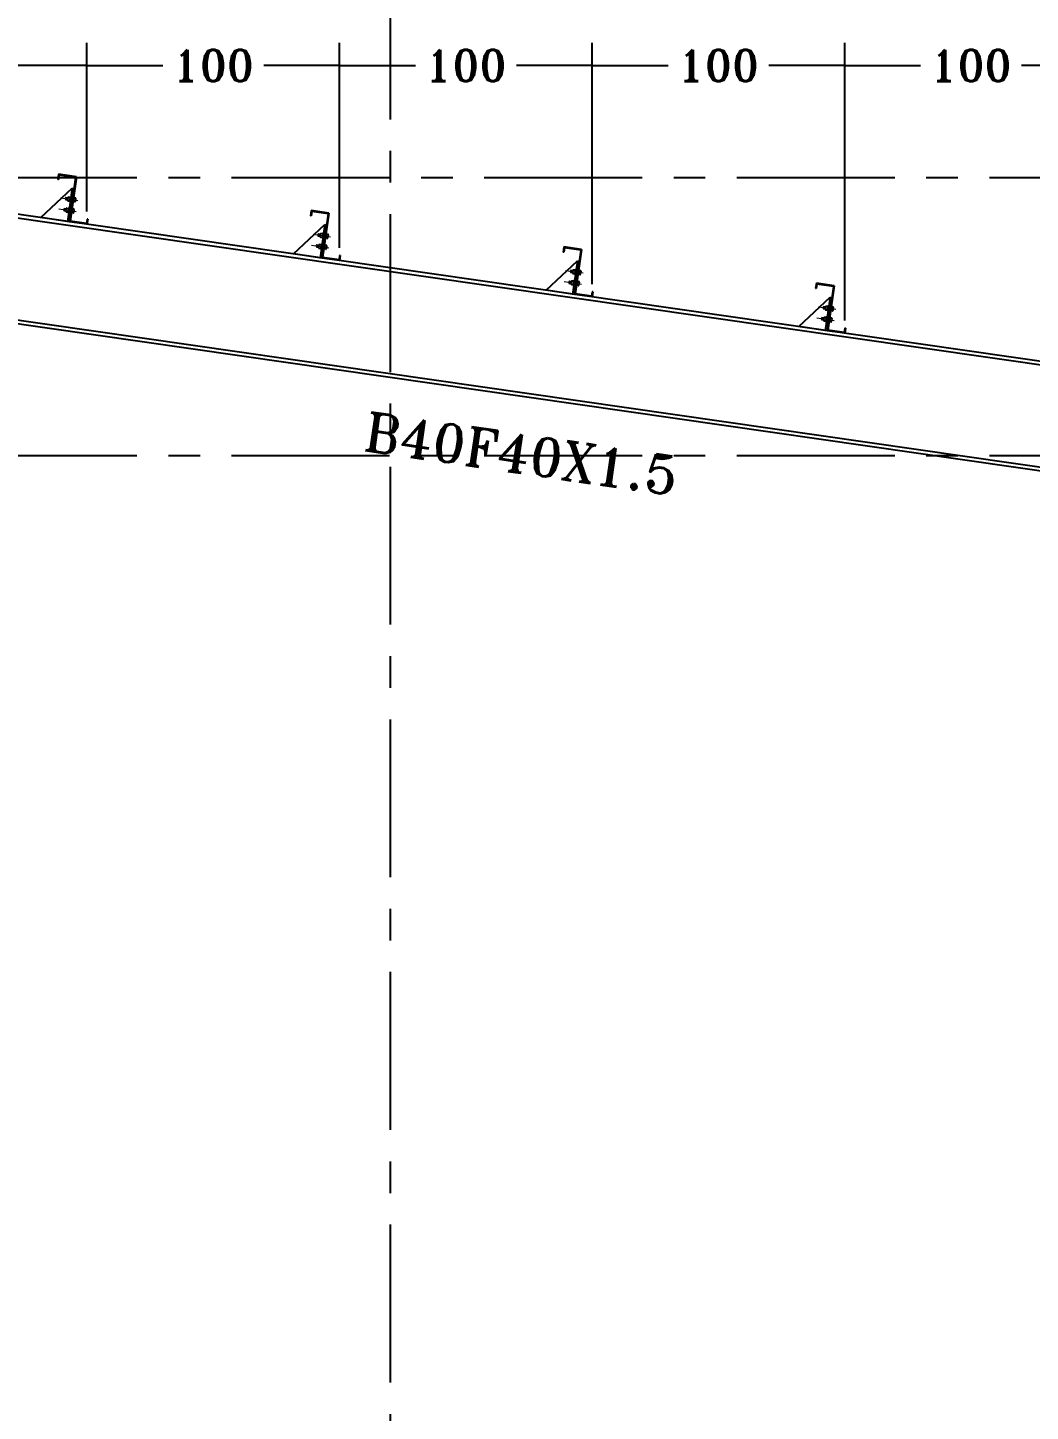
# Model space of a CAD drawing. Header units: inches. Extents: x 460503 to 460688, y 47570 to 48852.
# Drawn here: x 460542.37 to 460550.3, y 47899.21 to 47910.17 of the extents above; entities that cross this region are included whole.
import ezdxf

# ---------------------------------------------------------------- set-up
doc = ezdxf.new("R2010")
doc.units = ezdxf.units.IN
doc.header["$MEASUREMENT"] = 0
doc.linetypes.add('CENTER', pattern=[2, 1.25, -0.25, 0.25, -0.25])
doc.layers.add('2', color=2, linetype='Continuous', lineweight=9)
doc.layers.add('TEXT', color=250, linetype='Continuous', lineweight=30)
for name, color, linetype in [('3G', 3, 'Continuous'), ('AXE', 1, 'CENTER'), ('TIE', 2, 'Continuous')]:
    doc.layers.add(name, color=color, linetype=linetype)
doc.styles.add('ROMANT', font='romant')
doc.dimstyles.new('1-50', dxfattribs={"dimscale": 0, "dimtxt": 0.25, "dimasz": 0.18, "dimexe": 0.18, "dimexo": 0.0625, "dimgap": 0.09, "dimtad": 0, "dimdec": 0, "dimlfac": 50, "dimzin": 0, "dimdsep": 46, "dimtxsty": 'ROMANT', "dimblk": 'OBLIQUE', "dimcen": 0.09, "dimclrd": 1, "dimclre": 1, "dimclrt": 2, "dimadec": 0, "dimazin": 0, "dimtfac": 1, "dimtdec": 0, "dimtofl": 0, "dimtmove": 2, "dimatfit": 3, "dimldrblk": 'OBLIQUE', "dimfxl": 0.18, "dimtolj": 1, "dimtzin": 0, "dimarcsym": 0})

# ---------------------------------------------------------------- blocks, each defined once
blk = doc.blocks.new('TIE')
at = {"layer": 'TIE'}
for p, q in [((-3.48, 20), (4.44, 21.17)), ((-3.48, 20), (-0.54, 0.21)), ((-3.13, 19.74), (4.19, 20.83)), ((-3.13, 19.74), (-0.2, -0.04)), ((4.19, 20.83), (4.48, 18.85)), ((4.44, 21.17), (4.78, 18.9)), ((4.48, 18.85), (4.78, 18.9)), ((-1.61, 14.91), (-2.4, 14.8)), ((-1.61, 14.91), (-2.4, 14.8)), ((12.45, 1.85), (-1.61, 14.91)), ((-1.61, 14.91), (0.59, 0.09)), ((-8.45, 1.06), (-8.15, 1.1)), ((-8.45, 1.06), (-8.11, -1.22)), ((-8.15, 1.1), (-7.86, -0.87)), ((-7.86, -0.87), (-0.54, 0.21)), ((-0.2, -0.04), (12.45, 1.85)), ((-8.11, -1.22), (-0.2, -0.04))]:
    blk.add_line(p, q, dxfattribs=at)
blk = doc.blocks.new('*D579')
at = {"color": 1, "lineweight": -2, "transparency": 16777216}
for p, q in [((460540.835, 47908.998), (460540.835, 47910.048)), ((460542.835, 47908.711), (460542.835, 47910.048)), ((460540.835, 47909.868), (460541.436, 47909.868)), ((460542.835, 47909.868), (460542.235, 47909.868))]:
    blk.add_line(p, q, dxfattribs=at)
at = {"layer": 'Defpoints', "color": 0, "transparency": 16777216}
for p in [(460542.835, 47909.868), (460540.835, 47908.936), (460542.835, 47908.649)]:
    blk.add_point(p, dxfattribs=at)
at = {"color": 2, "transparency": 16777216, "insert": (460541.835, 47909.868), "char_height": 0.25, "attachment_point": 5, "rotation": 0, "style": 'ROMANT'}
blk.add_mtext('\\A1;100', dxfattribs=at)
blk = doc.blocks.new('_OBLIQUE')
blk = doc.blocks.new('*D580')
at = {"color": 1, "lineweight": -2, "transparency": 16777216}
for p, q in [((460542.835, 47908.711), (460542.835, 47910.048)), ((460544.835, 47908.424), (460544.835, 47910.048)), ((460542.835, 47909.868), (460543.436, 47909.868)), ((460544.835, 47909.868), (460544.235, 47909.868))]:
    blk.add_line(p, q, dxfattribs=at)
at = {"layer": 'Defpoints', "color": 0, "transparency": 16777216}
for p in [(460544.835, 47909.868), (460542.835, 47908.649), (460544.835, 47908.362)]:
    blk.add_point(p, dxfattribs=at)
at = {"color": 2, "transparency": 16777216, "insert": (460543.835, 47909.868), "char_height": 0.25, "attachment_point": 5, "rotation": 0, "style": 'ROMANT'}
blk.add_mtext('\\A1;100', dxfattribs=at)
blk = doc.blocks.new('*D581')
at = {"color": 1, "lineweight": -2, "transparency": 16777216}
for p, q in [((460544.835, 47908.424), (460544.835, 47910.048)), ((460546.835, 47908.137), (460546.835, 47910.048)), ((460544.835, 47909.868), (460545.436, 47909.868)), ((460546.835, 47909.868), (460546.235, 47909.868))]:
    blk.add_line(p, q, dxfattribs=at)
at = {"layer": 'Defpoints', "color": 0, "transparency": 16777216}
for p in [(460546.835, 47909.868), (460544.835, 47908.362), (460546.835, 47908.075)]:
    blk.add_point(p, dxfattribs=at)
at = {"color": 2, "transparency": 16777216, "insert": (460545.835, 47909.868), "char_height": 0.25, "attachment_point": 5, "rotation": 0, "style": 'ROMANT'}
blk.add_mtext('\\A1;100', dxfattribs=at)
blk = doc.blocks.new('*D582')
at = {"color": 1, "lineweight": -2, "transparency": 16777216}
for p, q in [((460546.835, 47908.137), (460546.835, 47910.048)), ((460548.835, 47907.85), (460548.835, 47910.048)), ((460546.835, 47909.868), (460547.436, 47909.868)), ((460548.835, 47909.868), (460548.235, 47909.868))]:
    blk.add_line(p, q, dxfattribs=at)
at = {"layer": 'Defpoints', "color": 0, "transparency": 16777216}
for p in [(460548.835, 47909.868), (460546.835, 47908.075), (460548.835, 47907.788)]:
    blk.add_point(p, dxfattribs=at)
at = {"color": 2, "transparency": 16777216, "insert": (460547.835, 47909.868), "char_height": 0.25, "attachment_point": 5, "rotation": 0, "style": 'ROMANT'}
blk.add_mtext('\\A1;100', dxfattribs=at)
blk = doc.blocks.new('*D583')
at = {"color": 1, "lineweight": -2, "transparency": 16777216}
for p, q in [((460548.835, 47907.85), (460548.835, 47910.048)), ((460550.835, 47907.563), (460550.835, 47910.048)), ((460548.835, 47909.868), (460549.436, 47909.868)), ((460550.835, 47909.868), (460550.235, 47909.868))]:
    blk.add_line(p, q, dxfattribs=at)
at = {"layer": 'Defpoints', "color": 0, "transparency": 16777216}
for p in [(460550.835, 47909.868), (460548.835, 47907.788), (460550.835, 47907.501)]:
    blk.add_point(p, dxfattribs=at)
at = {"color": 2, "transparency": 16777216, "insert": (460549.835, 47909.868), "char_height": 0.25, "attachment_point": 5, "rotation": 0, "style": 'ROMANT'}
blk.add_mtext('\\A1;100', dxfattribs=at)

msp = doc.modelspace()

# ---------------------------------------------------------------- linework, layer by layer
at = {"layer": '2'}
for p, q in [((460542.61318141, 47908.73322855), (460542.75119086, 47908.71321459)), ((460542.62557539, 47908.82054387), (460542.76358484, 47908.80052991)), ((460542.65476835, 47908.73794819), (460542.65171369, 47908.71688425)), ((460542.65228289, 47908.72080927), (460542.66365587, 47908.73665934)), ((460542.65366508, 47908.7303404), (460542.65871344, 47908.73737608)), ((460542.65462077, 47908.71646267), (460542.66859831, 47908.73594259)), ((460542.65476835, 47908.73794819), (460542.67126835, 47908.73555538)), ((460542.66742519, 47908.82522539), (460542.66437052, 47908.80416145)), ((460542.66437052, 47908.80416145), (460542.68087052, 47908.80176864)), ((460542.66493972, 47908.80808647), (460542.67631271, 47908.82393654)), ((460542.66632192, 47908.8176176), (460542.67137027, 47908.82465328)), ((460542.66727761, 47908.80373987), (460542.68125515, 47908.82321979)), ((460542.66742519, 47908.82522539), (460542.68392519, 47908.82283258)), ((460542.67166896, 47908.73831784), (460542.66781307, 47908.71172898)), ((460542.67195201, 47908.73417859), (460542.67103247, 47908.73362917)), ((460542.67224944, 47908.73622957), (460542.67152385, 47908.73701757)), ((460542.67577078, 47908.74188928), (460542.67166896, 47908.73831784)), ((460542.67222005, 47908.80302312), (460542.68328969, 47908.81845043)), ((460542.67498785, 47908.73478539), (460542.68790848, 47908.73291166)), ((460542.67577078, 47908.74188928), (460542.68893359, 47908.73998043)), ((460542.67716249, 47908.80230638), (460542.6819075, 47908.80891931)), ((460542.68432579, 47908.82559504), (460542.68046991, 47908.79900618)), ((460542.68046991, 47908.79900618), (460542.68338825, 47908.79441669)), ((460542.68161048, 47908.80129083), (460542.68077203, 47908.80078987)), ((460542.682053, 47908.80332077), (460542.68126341, 47908.80417826)), ((460542.68338825, 47908.79441669), (460542.69655105, 47908.79250783)), ((460542.68460885, 47908.82145579), (460542.6836893, 47908.82090637)), ((460542.68895904, 47908.74015593), (460542.68386876, 47908.70505513)), ((460542.68893359, 47908.73998043), (460542.68389421, 47908.70523063)), ((460542.68490628, 47908.82350677), (460542.68418068, 47908.82429477)), ((460542.68842762, 47908.82916648), (460542.68432579, 47908.82559504)), ((460542.6847914, 47908.80187659), (460542.69763949, 47908.80001338)), ((460542.68764468, 47908.82206259), (460542.70056532, 47908.82018886)), ((460542.68842762, 47908.82916648), (460542.70159042, 47908.82725763)), ((460542.6959792, 47908.73913788), (460542.69088892, 47908.70403707)), ((460542.69096859, 47908.74165646), (460542.69447867, 47908.74114743)), ((460542.70161587, 47908.82743313), (460542.6965256, 47908.79233233)), ((460542.70159042, 47908.82725763), (460542.69655105, 47908.79250783)), ((460542.69802612, 47908.79032277), (460542.7015362, 47908.78981375)), ((460542.70863604, 47908.82641508), (460542.70354576, 47908.79131427)), ((460542.70362543, 47908.82893366), (460542.70713551, 47908.82842463)), ((460542.70456356, 47908.79833271), (460542.72387066, 47908.79554435)), ((460542.70761823, 47908.81939665), (460542.72692533, 47908.8166083)), ((460542.7152863, 47908.73634953), (460542.71019602, 47908.70124872)), ((460542.72228101, 47908.73515597), (460542.71724164, 47908.70040617)), ((460542.71729586, 47908.73785006), (460542.72080594, 47908.73734103)), ((460542.73086267, 47908.73391147), (460542.72228101, 47908.73515597)), ((460542.72794314, 47908.82362673), (460542.72285286, 47908.78852592)), ((460542.72435339, 47908.78651637), (460542.72786347, 47908.78600734)), ((460542.73493785, 47908.82243317), (460542.72989847, 47908.78768337)), ((460542.73848013, 47908.78643887), (460542.72989847, 47908.78768337)), ((460542.72995269, 47908.82512726), (460542.73346277, 47908.82461823)), ((460542.74053164, 47908.79529012), (460542.73119789, 47908.79664369)), ((460542.74304473, 47908.81210876), (460542.73363843, 47908.81347285)), ((460542.74351951, 47908.82118867), (460542.73493785, 47908.82243317)), ((460542.74341513, 47908.79382491), (460542.74407674, 47908.7931064)), ((460542.74356747, 47908.79589692), (460542.74456812, 47908.7964948)), ((460542.74743266, 47908.81594805), (460542.74372075, 47908.79035202)), ((460542.74578313, 47908.81066459), (460542.74650873, 47908.80987659)), ((460542.74608056, 47908.81271556), (460542.74700011, 47908.81326498)), ((460542.65171369, 47908.71688425), (460542.66821368, 47908.71449144)), ((460542.65956321, 47908.71574592), (460542.67063285, 47908.73117323)), ((460542.66450565, 47908.71502918), (460542.66925066, 47908.72164211)), ((460542.66781307, 47908.71172898), (460542.67073141, 47908.70713949)), ((460542.66895364, 47908.71401363), (460542.66811519, 47908.71351267)), ((460542.66939616, 47908.71604357), (460542.66860658, 47908.71690106)), ((460542.67073141, 47908.70713949), (460542.68389421, 47908.70523063)), ((460542.67213457, 47908.71459939), (460542.68498266, 47908.71273618)), ((460542.68536929, 47908.70304557), (460542.68887937, 47908.70253655)), ((460542.69190673, 47908.71105551), (460542.71121383, 47908.70826715)), ((460542.69496139, 47908.73211945), (460542.7142685, 47908.7293311)), ((460542.71169655, 47908.69923917), (460542.71520663, 47908.69873014)), ((460542.7258233, 47908.69916167), (460542.71724164, 47908.70040617)), ((460542.72787481, 47908.70801292), (460542.71854105, 47908.70936649)), ((460542.7303879, 47908.72483156), (460542.7209816, 47908.72619565)), ((460542.7307583, 47908.70654771), (460542.7314199, 47908.7058292)), ((460542.73091064, 47908.70861972), (460542.73191128, 47908.7092176)), ((460542.73477582, 47908.72867085), (460542.73106392, 47908.70307482)), ((460542.7331263, 47908.72338739), (460542.73385189, 47908.72259939)), ((460542.73342373, 47908.72543836), (460542.73434327, 47908.72598778)), ((460544.62549611, 47908.53297357), (460544.76350555, 47908.51295961)), ((460544.66734591, 47908.53765509), (460544.66429124, 47908.51659115)), ((460544.66429124, 47908.51659115), (460544.68079123, 47908.51419834)), ((460544.66486044, 47908.52051617), (460544.67623343, 47908.53636624)), ((460544.66624263, 47908.5300473), (460544.67129099, 47908.53708298)), ((460544.66719833, 47908.51616957), (460544.68117586, 47908.53564949)), ((460544.66734591, 47908.53765509), (460544.6838459, 47908.53526228)), ((460544.67214076, 47908.51545282), (460544.68321041, 47908.53088013)), ((460544.6770832, 47908.51473608), (460544.68182821, 47908.52134901)), ((460544.68424651, 47908.53802474), (460544.68039063, 47908.51143588)), ((460544.68197372, 47908.51575047), (460544.68118413, 47908.51660796)), ((460544.68452957, 47908.53388549), (460544.68361002, 47908.53333607)), ((460544.684827, 47908.53593647), (460544.6841014, 47908.53672447)), ((460544.68834834, 47908.54159619), (460544.68424651, 47908.53802474)), ((460544.68471212, 47908.51430629), (460544.69756021, 47908.51244308)), ((460544.6875654, 47908.5344923), (460544.70048603, 47908.53261856)), ((460544.68834834, 47908.54159619), (460544.70151114, 47908.53968733)), ((460544.70153659, 47908.53986284), (460544.69644631, 47908.50476203)), ((460544.70151114, 47908.53968733), (460544.69647176, 47908.50493753)), ((460544.70855675, 47908.53884478), (460544.70346647, 47908.50374397)), ((460544.70354614, 47908.54136336), (460544.70705623, 47908.54085433)), ((460544.70753895, 47908.53182635), (460544.72684605, 47908.529038)), ((460544.72786385, 47908.53605643), (460544.72277358, 47908.50095562)), ((460544.73485856, 47908.53486287), (460544.72981919, 47908.50011307)), ((460544.72987341, 47908.53755696), (460544.73338349, 47908.53704793)), ((460544.74296545, 47908.52453846), (460544.73355915, 47908.52590255)), ((460544.74344022, 47908.53361837), (460544.73485856, 47908.53486287)), ((460544.74735338, 47908.52837775), (460544.74364147, 47908.50278172)), ((460544.74570385, 47908.52309429), (460544.74642945, 47908.52230629)), ((460544.74600128, 47908.52514526), (460544.74692083, 47908.52569468)), ((460544.61310213, 47908.44565825), (460544.75111157, 47908.42564429)), ((460544.65468907, 47908.45037789), (460544.6516344, 47908.42931395)), ((460544.6516344, 47908.42931395), (460544.6681344, 47908.42692114)), ((460544.6522036, 47908.43323897), (460544.66357659, 47908.44908904)), ((460544.6535858, 47908.4427701), (460544.65863415, 47908.44980578)), ((460544.65454149, 47908.42889237), (460544.66851903, 47908.44837229)), ((460544.65468907, 47908.45037789), (460544.67118907, 47908.44798508)), ((460544.65948393, 47908.42817562), (460544.67055357, 47908.44360293)), ((460544.66442637, 47908.42745888), (460544.66917138, 47908.43407181)), ((460544.67158967, 47908.45074754), (460544.66773379, 47908.42415868)), ((460544.66773379, 47908.42415868), (460544.67065213, 47908.41956919)), ((460544.66887436, 47908.42644334), (460544.66803591, 47908.42594237)), ((460544.66931688, 47908.42847327), (460544.66852729, 47908.42933076)), ((460544.67065213, 47908.41956919), (460544.68381493, 47908.41766033)), ((460544.67187273, 47908.4466083), (460544.67095318, 47908.44605887)), ((460544.67217016, 47908.44865927), (460544.67144456, 47908.44944727)), ((460544.6756915, 47908.45431899), (460544.67158967, 47908.45074754)), ((460544.67205528, 47908.42702909), (460544.68490337, 47908.42516588)), ((460544.67490856, 47908.4472151), (460544.6878292, 47908.44534136)), ((460544.6756915, 47908.45431899), (460544.6888543, 47908.45241013)), ((460544.68039063, 47908.51143588), (460544.68330896, 47908.50684639)), ((460544.6815312, 47908.51372053), (460544.68069275, 47908.51321957)), ((460544.68330896, 47908.50684639), (460544.69647176, 47908.50493753)), ((460544.68887975, 47908.45258564), (460544.68378948, 47908.41748483)), ((460544.6888543, 47908.45241013), (460544.68381493, 47908.41766033)), ((460544.68529, 47908.41547527), (460544.68880008, 47908.41496625)), ((460544.69589992, 47908.45156758), (460544.69080964, 47908.41646677)), ((460544.69088931, 47908.45408616), (460544.69439939, 47908.45357713)), ((460544.69182744, 47908.42348521), (460544.71113454, 47908.42069686)), ((460544.69488211, 47908.44454915), (460544.71418921, 47908.4417608)), ((460544.69794684, 47908.50275247), (460544.70145692, 47908.50224345)), ((460544.70448428, 47908.51076241), (460544.72379138, 47908.50797406)), ((460544.71520702, 47908.44877923), (460544.71011674, 47908.41367842)), ((460544.71161727, 47908.41166887), (460544.71512735, 47908.41115984)), ((460544.72220173, 47908.44758567), (460544.71716235, 47908.41283587)), ((460544.72574401, 47908.41159137), (460544.71716235, 47908.41283587)), ((460544.71721657, 47908.45027976), (460544.72072665, 47908.44977073)), ((460544.72779552, 47908.42044262), (460544.71846177, 47908.42179619)), ((460544.73030861, 47908.43726126), (460544.72090231, 47908.43862535)), ((460544.73078339, 47908.44634117), (460544.72220173, 47908.44758567)), ((460544.7242741, 47908.49894607), (460544.72778418, 47908.49843704)), ((460544.73840085, 47908.49886857), (460544.72981919, 47908.50011307)), ((460544.73067901, 47908.41897741), (460544.73134062, 47908.4182589)), ((460544.73083135, 47908.42104942), (460544.731832, 47908.4216473)), ((460544.73469654, 47908.44110055), (460544.73098463, 47908.41550452)), ((460544.74045236, 47908.50771982), (460544.7311186, 47908.50907339)), ((460544.73304701, 47908.43581709), (460544.73377261, 47908.43502909)), ((460544.73334444, 47908.43786806), (460544.73426399, 47908.43841748)), ((460544.74333585, 47908.50625461), (460544.74399745, 47908.5055361)), ((460544.74348819, 47908.50832662), (460544.74448883, 47908.5089245)), ((460546.62541681, 47908.24540328), (460546.76342626, 47908.22538931)), ((460546.66726661, 47908.2500848), (460546.66421194, 47908.22902086)), ((460546.66421194, 47908.22902086), (460546.68071194, 47908.22662805)), ((460546.66478114, 47908.23294588), (460546.67615413, 47908.24879594)), ((460546.66616333, 47908.242477), (460546.67121169, 47908.24951269)), ((460546.66711903, 47908.22859927), (460546.68109657, 47908.24807919)), ((460546.66726661, 47908.2500848), (460546.6837666, 47908.24769199)), ((460546.67206147, 47908.22788253), (460546.68313111, 47908.24330983)), ((460546.6770039, 47908.22716578), (460546.68174892, 47908.23377871)), ((460546.68416721, 47908.25045445), (460546.68031133, 47908.22386559)), ((460546.68031133, 47908.22386559), (460546.68322966, 47908.21927609)), ((460546.6814519, 47908.22615024), (460546.68061345, 47908.22564927)), ((460546.68189442, 47908.22818017), (460546.68110483, 47908.22903767)), ((460546.68322966, 47908.21927609), (460546.69639247, 47908.21736724)), ((460546.68445027, 47908.2463152), (460546.68353072, 47908.24576577)), ((460546.6847477, 47908.24836617), (460546.6840221, 47908.24915417)), ((460546.68826904, 47908.25402589), (460546.68416721, 47908.25045445)), ((460546.68463282, 47908.226736), (460546.69748091, 47908.22487278)), ((460546.6874861, 47908.246922), (460546.70040674, 47908.24504826)), ((460546.68826904, 47908.25402589), (460546.70143184, 47908.25211703)), ((460546.70145729, 47908.25229254), (460546.69636701, 47908.21719173)), ((460546.70143184, 47908.25211703), (460546.69639247, 47908.21736724)), ((460546.69786754, 47908.21518218), (460546.70137762, 47908.21467315)), ((460546.70847745, 47908.25127448), (460546.70338718, 47908.21617368)), ((460546.70346685, 47908.25379307), (460546.70697693, 47908.25328404)), ((460546.70440498, 47908.22319211), (460546.72371208, 47908.22040376)), ((460546.70745965, 47908.24425605), (460546.72676675, 47908.2414677)), ((460546.72778455, 47908.24848613), (460546.72269428, 47908.21338533)), ((460546.7241948, 47908.21137577), (460546.72770488, 47908.21086674)), ((460546.73477927, 47908.24729257), (460546.72973989, 47908.21254277)), ((460546.73832155, 47908.21129827), (460546.72973989, 47908.21254277)), ((460546.72979411, 47908.24998666), (460546.73330419, 47908.24947763)), ((460546.74037306, 47908.22014952), (460546.73103931, 47908.22150309)), ((460546.74288615, 47908.23696816), (460546.73347985, 47908.23833225)), ((460546.74336093, 47908.24604807), (460546.73477927, 47908.24729257)), ((460546.74325655, 47908.21868431), (460546.74391816, 47908.21796581)), ((460546.74340889, 47908.22075632), (460546.74440954, 47908.2213542)), ((460546.74727408, 47908.24080745), (460546.74356217, 47908.21521142)), ((460546.74562455, 47908.23552399), (460546.74635015, 47908.23473599)), ((460546.74592198, 47908.23757496), (460546.74684153, 47908.23812439)), ((460546.61302283, 47908.15808796), (460546.75103227, 47908.13807399)), ((460546.65460977, 47908.1628076), (460546.6515551, 47908.14174366)), ((460546.6515551, 47908.14174366), (460546.6680551, 47908.13935085)), ((460546.65212431, 47908.14566868), (460546.66349729, 47908.16151874)), ((460546.6535065, 47908.1551998), (460546.65855485, 47908.16223549)), ((460546.65446219, 47908.14132207), (460546.66843973, 47908.16080199)), ((460546.65460977, 47908.1628076), (460546.67110977, 47908.16041479)), ((460546.65940463, 47908.14060533), (460546.67047427, 47908.15603263)), ((460546.66434707, 47908.13988858), (460546.66909208, 47908.14650151)), ((460546.67151038, 47908.16317725), (460546.66765449, 47908.13658839)), ((460546.66765449, 47908.13658839), (460546.67057283, 47908.13199889)), ((460546.66879506, 47908.13887304), (460546.66795661, 47908.13837207)), ((460546.66923758, 47908.14090297), (460546.66844799, 47908.14176047)), ((460546.67057283, 47908.13199889), (460546.68373563, 47908.13009004)), ((460546.67179343, 47908.159038), (460546.67087388, 47908.15848858)), ((460546.67209086, 47908.16108897), (460546.67136527, 47908.16187697)), ((460546.6756122, 47908.16674869), (460546.67151038, 47908.16317725)), ((460546.67197598, 47908.1394588), (460546.68482408, 47908.13759558)), ((460546.67482926, 47908.1596448), (460546.6877499, 47908.15777106)), ((460546.6756122, 47908.16674869), (460546.688775, 47908.16483983)), ((460546.68880046, 47908.16501534), (460546.68371018, 47908.12991453)), ((460546.688775, 47908.16483983), (460546.68373563, 47908.13009004)), ((460546.68521071, 47908.12790498), (460546.68872079, 47908.12739595)), ((460546.69582062, 47908.16399728), (460546.69073034, 47908.12889648)), ((460546.69081001, 47908.16651587), (460546.69432009, 47908.16600684)), ((460546.69174814, 47908.13591491), (460546.71105525, 47908.13312656)), ((460546.69480281, 47908.15697885), (460546.71410991, 47908.1541905)), ((460546.71512772, 47908.16120893), (460546.71003744, 47908.12610813)), ((460546.71153797, 47908.12409857), (460546.71504805, 47908.12358954)), ((460546.72212243, 47908.16001537), (460546.71708305, 47908.12526557)), ((460546.72566472, 47908.12402107), (460546.71708305, 47908.12526557)), ((460546.71713727, 47908.16270946), (460546.72064735, 47908.16220043)), ((460546.72771622, 47908.13287232), (460546.71838247, 47908.13422589)), ((460546.73022931, 47908.14969096), (460546.72082301, 47908.15105505)), ((460546.73070409, 47908.15877087), (460546.72212243, 47908.16001537)), ((460546.73059972, 47908.13140711), (460546.73126132, 47908.13068861)), ((460546.73075206, 47908.13347912), (460546.7317527, 47908.134077)), ((460546.73461724, 47908.15353025), (460546.73090534, 47908.12793422)), ((460546.73296772, 47908.14824679), (460546.73369331, 47908.14745879)), ((460546.73326515, 47908.15029776), (460546.73418469, 47908.15084719)), ((460548.68818977, 47907.96645559), (460548.68408794, 47907.96288415)), ((460548.68818977, 47907.96645559), (460548.70135257, 47907.96454673)), ((460548.70338758, 47907.96622276), (460548.70689766, 47907.96571374)), ((460548.61294356, 47907.87051766), (460548.750953, 47907.85050369)), ((460548.62533754, 47907.95783297), (460548.76334699, 47907.93781901)), ((460548.6545305, 47907.8752373), (460548.65147584, 47907.85417335)), ((460548.65204504, 47907.85809838), (460548.66341802, 47907.87394844)), ((460548.65342723, 47907.8676295), (460548.65847559, 47907.87466518)), ((460548.65438292, 47907.85375177), (460548.66836046, 47907.87323169)), ((460548.6545305, 47907.8752373), (460548.6710305, 47907.87284449)), ((460548.65932536, 47907.85303503), (460548.670395, 47907.86846233)), ((460548.66718734, 47907.9625145), (460548.66413267, 47907.94145055)), ((460548.66413267, 47907.94145055), (460548.68063267, 47907.93905775)), ((460548.6642678, 47907.85231828), (460548.66901281, 47907.85893121)), ((460548.66470187, 47907.94537558), (460548.67607486, 47907.96122564)), ((460548.66608407, 47907.9549067), (460548.67113242, 47907.96194238)), ((460548.66703976, 47907.94102897), (460548.6810173, 47907.96050889)), ((460548.66718734, 47907.9625145), (460548.68368733, 47907.96012169)), ((460548.67143111, 47907.87560695), (460548.66757522, 47907.84901808)), ((460548.67171416, 47907.8714677), (460548.67079461, 47907.87091827)), ((460548.67201159, 47907.87351867), (460548.671286, 47907.87430667)), ((460548.67553293, 47907.87917839), (460548.67143111, 47907.87560695)), ((460548.6719822, 47907.94031223), (460548.68305184, 47907.95573953)), ((460548.67474999, 47907.8720745), (460548.68767063, 47907.87020076)), ((460548.67553293, 47907.87917839), (460548.68869574, 47907.87726953)), ((460548.67692463, 47907.93959548), (460548.68166965, 47907.94620841)), ((460548.68408794, 47907.96288415), (460548.68023206, 47907.93629528)), ((460548.68023206, 47907.93629528), (460548.68315039, 47907.93170579)), ((460548.68137263, 47907.93857994), (460548.68053418, 47907.93807897)), ((460548.68181515, 47907.94060987), (460548.68102556, 47907.94146736)), ((460548.68315039, 47907.93170579), (460548.6963132, 47907.92979693)), ((460548.684371, 47907.9587449), (460548.68345145, 47907.95819547)), ((460548.68872119, 47907.87744504), (460548.68363091, 47907.84234423)), ((460548.68869574, 47907.87726953), (460548.68365636, 47907.84251973)), ((460548.68466843, 47907.96079587), (460548.68394283, 47907.96158387)), ((460548.68455355, 47907.9391657), (460548.69740164, 47907.93730248)), ((460548.68740683, 47907.9593517), (460548.70032747, 47907.95747796)), ((460548.69574135, 47907.87642698), (460548.69065107, 47907.84132617)), ((460548.69073074, 47907.87894556), (460548.69424082, 47907.87843654)), ((460548.69472354, 47907.86940855), (460548.71403064, 47907.8666202)), ((460548.70137802, 47907.96472224), (460548.69628775, 47907.92962143)), ((460548.70135257, 47907.96454673), (460548.6963132, 47907.92979693)), ((460548.69778827, 47907.92761188), (460548.70129835, 47907.92710285)), ((460548.70839818, 47907.96370418), (460548.70330791, 47907.92860337)), ((460548.70432571, 47907.93562181), (460548.72363281, 47907.93283346)), ((460548.70738038, 47907.95668575), (460548.72668748, 47907.9538974)), ((460548.71504845, 47907.87363863), (460548.70995817, 47907.83853782)), ((460548.72204316, 47907.87244507), (460548.71700379, 47907.83769527)), ((460548.717058, 47907.87513916), (460548.72056808, 47907.87463013)), ((460548.73015004, 47907.86212066), (460548.72074375, 47907.86348475)), ((460548.73062482, 47907.87120057), (460548.72204316, 47907.87244507)), ((460548.72770529, 47907.96091583), (460548.72261501, 47907.92581502)), ((460548.72411553, 47907.92380547), (460548.72762562, 47907.92329644)), ((460548.7347, 47907.95972227), (460548.72966062, 47907.92497247)), ((460548.73824228, 47907.92372797), (460548.72966062, 47907.92497247)), ((460548.72971484, 47907.96241636), (460548.73322492, 47907.96190733)), ((460548.73453797, 47907.86595995), (460548.73082607, 47907.84036392)), ((460548.74029379, 47907.93257922), (460548.73096004, 47907.93393279)), ((460548.73288845, 47907.86067649), (460548.73361404, 47907.85988849)), ((460548.73318588, 47907.86272746), (460548.73410542, 47907.86327689)), ((460548.74280688, 47907.94939786), (460548.73340058, 47907.95076195)), ((460548.74328166, 47907.95847777), (460548.7347, 47907.95972227)), ((460548.74317728, 47907.93111401), (460548.74383889, 47907.93039551)), ((460548.74332962, 47907.93318602), (460548.74433027, 47907.9337839)), ((460548.74719481, 47907.95323715), (460548.7434829, 47907.92764112)), ((460548.74554528, 47907.94795369), (460548.74627088, 47907.94716569)), ((460548.74584271, 47907.95000466), (460548.74676226, 47907.95055409)), ((460548.65147584, 47907.85417335), (460548.66797583, 47907.85178055)), ((460548.66757522, 47907.84901808), (460548.67049356, 47907.84442859)), ((460548.66871579, 47907.85130274), (460548.66787734, 47907.85080177)), ((460548.66915831, 47907.85333267), (460548.66836872, 47907.85419016)), ((460548.67049356, 47907.84442859), (460548.68365636, 47907.84251973)), ((460548.67189672, 47907.8518885), (460548.68474481, 47907.85002528)), ((460548.68513144, 47907.84033468), (460548.68864152, 47907.83982565)), ((460548.69166888, 47907.84834461), (460548.71097598, 47907.84555626)), ((460548.7114587, 47907.83652827), (460548.71496878, 47907.83601924)), ((460548.72558545, 47907.83645077), (460548.71700379, 47907.83769527)), ((460548.72763695, 47907.84530202), (460548.7183032, 47907.84665559)), ((460548.73052045, 47907.84383681), (460548.73118205, 47907.84311831)), ((460548.73067279, 47907.84590882), (460548.73167343, 47907.8465067))]:
    msp.add_line(p, q, dxfattribs=at)
for centre, radius, start, end in [((460542.67432411, 47908.73020851), 0.00462476, 81.748557078, 120.858017111), ((460542.67565158, 47908.73936228), 0.00462476, 222.639097051, 261.748557078), ((460542.68398258, 47908.79732075), 0.00462476, 81.748557078, 120.858017111), ((460542.68545514, 47908.80645348), 0.00462476, 222.639097051, 261.748557078), ((460542.68698095, 47908.81748571), 0.00462476, 81.748557078, 120.858017111), ((460542.68830842, 47908.82663948), 0.00462476, 222.639097051, 261.748557078), ((460542.69071408, 47908.73990142), 0.0017734, 81.748557078, 171.74855708), ((460542.69422416, 47908.73939239), 0.0017734, 351.74855708, 81.748557078), ((460542.69828064, 47908.79207781), 0.0017734, 171.74855708, 261.748557078), ((460542.70179072, 47908.79156879), 0.0017734, 261.748557078, 351.74855708), ((460542.70337091, 47908.82717862), 0.0017734, 81.748557078, 171.74855708), ((460542.706881, 47908.82666959), 0.0017734, 351.74855708, 81.748557078), ((460542.71704134, 47908.73609502), 0.0017734, 81.748557078, 171.74855708), ((460542.72055142, 47908.73558599), 0.0017734, 351.74855708, 81.748557078), ((460542.7246079, 47908.78827141), 0.0017734, 171.74855708, 261.748557078), ((460542.72811798, 47908.78776238), 0.0017734, 261.748557078, 351.74855708), ((460542.72969818, 47908.82337222), 0.0017734, 81.748557078, 171.74855708), ((460542.73019894, 47908.72933458), 0.00462476, 351.74855708, 81.748557078), ((460542.73320826, 47908.82286319), 0.0017734, 351.74855708, 81.748557078), ((460542.73914387, 47908.79101575), 0.00462476, 261.748557078, 351.74855708), ((460542.74119538, 47908.79986701), 0.00462476, 261.748557078, 300.858017111), ((460542.740013, 47908.79069219), 0.00462476, 42.639097051, 81.748557078), ((460542.74370847, 47908.81668565), 0.00462476, 261.748557078, 300.858017111), ((460542.742381, 47908.80753187), 0.00462476, 42.639097051, 81.748557078), ((460542.74285577, 47908.81661178), 0.00462476, 351.74855708, 81.748557078), ((460542.67132574, 47908.71004355), 0.00462476, 81.748557078, 120.858017111), ((460542.6727983, 47908.71917628), 0.00462476, 222.639097051, 261.748557078), ((460542.6856238, 47908.70480061), 0.0017734, 171.74855708, 261.748557078), ((460542.68913388, 47908.70429159), 0.0017734, 261.748557078, 351.74855708), ((460542.71195106, 47908.70099421), 0.0017734, 171.74855708, 261.748557078), ((460542.71546114, 47908.70048518), 0.0017734, 261.748557078, 351.74855708), ((460542.72648703, 47908.70373855), 0.00462476, 261.748557078, 351.74855708), ((460542.72853854, 47908.71258981), 0.00462476, 261.748557078, 300.858017111), ((460542.72735616, 47908.70341499), 0.00462476, 42.639097051, 81.748557078), ((460542.72972416, 47908.72025467), 0.00462476, 42.639097051, 81.748557078), ((460542.73105163, 47908.72940845), 0.00462476, 261.748557078, 300.858017111), ((460544.68390329, 47908.50975045), 0.00462476, 81.748557078, 120.858017111), ((460544.68537585, 47908.51888318), 0.00462476, 222.639097051, 261.748557078), ((460544.68690166, 47908.52991541), 0.00462476, 81.748557078, 120.858017111), ((460544.68822913, 47908.53906918), 0.00462476, 222.639097051, 261.748557078), ((460544.70329163, 47908.53960832), 0.0017734, 81.748557078, 171.74855708), ((460544.70680171, 47908.53909929), 0.0017734, 351.74855708, 81.748557078), ((460544.72961889, 47908.53580192), 0.0017734, 81.748557078, 171.74855708), ((460544.73312897, 47908.53529289), 0.0017734, 351.74855708, 81.748557078), ((460544.74362918, 47908.52911535), 0.00462476, 261.748557078, 300.858017111), ((460544.74230171, 47908.51996157), 0.00462476, 42.639097051, 81.748557078), ((460544.74277649, 47908.52904148), 0.00462476, 351.74855708, 81.748557078), ((460544.67124646, 47908.42247325), 0.00462476, 81.748557078, 120.858017111), ((460544.67271902, 47908.43160598), 0.00462476, 222.639097051, 261.748557078), ((460544.67424483, 47908.44263821), 0.00462476, 81.748557078, 120.858017111), ((460544.6755723, 47908.45179198), 0.00462476, 222.639097051, 261.748557078), ((460544.68554452, 47908.41723031), 0.0017734, 171.74855708, 261.748557078), ((460544.6890546, 47908.41672129), 0.0017734, 261.748557078, 351.74855708), ((460544.69063479, 47908.45233112), 0.0017734, 81.748557078, 171.74855708), ((460544.69414488, 47908.45182209), 0.0017734, 351.74855708, 81.748557078), ((460544.69820135, 47908.50450751), 0.0017734, 171.74855708, 261.748557078), ((460544.70171143, 47908.50399849), 0.0017734, 261.748557078, 351.74855708), ((460544.71187178, 47908.41342391), 0.0017734, 171.74855708, 261.748557078), ((460544.71538186, 47908.41291488), 0.0017734, 261.748557078, 351.74855708), ((460544.71696206, 47908.44852472), 0.0017734, 81.748557078, 171.74855708), ((460544.72047214, 47908.44801569), 0.0017734, 351.74855708, 81.748557078), ((460544.72452862, 47908.50070111), 0.0017734, 171.74855708, 261.748557078), ((460544.72640775, 47908.41616825), 0.00462476, 261.748557078, 351.74855708), ((460544.7280387, 47908.50019208), 0.0017734, 261.748557078, 351.74855708), ((460544.72845926, 47908.42501951), 0.00462476, 261.748557078, 300.858017111), ((460544.72727688, 47908.41584469), 0.00462476, 42.639097051, 81.748557078), ((460544.73097235, 47908.44183815), 0.00462476, 261.748557078, 300.858017111), ((460544.72964488, 47908.43268437), 0.00462476, 42.639097051, 81.748557078), ((460544.73011965, 47908.44176428), 0.00462476, 351.74855708, 81.748557078), ((460544.73906458, 47908.50344545), 0.00462476, 261.748557078, 351.74855708), ((460544.74111609, 47908.51229671), 0.00462476, 261.748557078, 300.858017111), ((460544.73993371, 47908.50312189), 0.00462476, 42.639097051, 81.748557078), ((460546.683824, 47908.22218015), 0.00462476, 81.748557078, 120.858017111), ((460546.68529655, 47908.23131288), 0.00462476, 222.639097051, 261.748557078), ((460546.68682237, 47908.24234511), 0.00462476, 81.748557078, 120.858017111), ((460546.68814983, 47908.25149888), 0.00462476, 222.639097051, 261.748557078), ((460546.69812205, 47908.21693722), 0.0017734, 171.74855708, 261.748557078), ((460546.70163214, 47908.21642819), 0.0017734, 261.748557078, 351.74855708), ((460546.70321233, 47908.25203802), 0.0017734, 81.748557078, 171.74855708), ((460546.70672241, 47908.251529), 0.0017734, 351.74855708, 81.748557078), ((460546.72444932, 47908.21313081), 0.0017734, 171.74855708, 261.748557078), ((460546.7279594, 47908.21262178), 0.0017734, 261.748557078, 351.74855708), ((460546.7295396, 47908.24823162), 0.0017734, 81.748557078, 171.74855708), ((460546.73304968, 47908.24772259), 0.0017734, 351.74855708, 81.748557078), ((460546.73898529, 47908.21587516), 0.00462476, 261.748557078, 351.74855708), ((460546.74103679, 47908.22472641), 0.00462476, 261.748557078, 300.858017111), ((460546.73985441, 47908.2155516), 0.00462476, 42.639097051, 81.748557078), ((460546.74354988, 47908.24154505), 0.00462476, 261.748557078, 300.858017111), ((460546.74222241, 47908.23239128), 0.00462476, 42.639097051, 81.748557078), ((460546.74269719, 47908.24147119), 0.00462476, 351.74855708, 81.748557078), ((460546.67116716, 47908.13490295), 0.00462476, 81.748557078, 120.858017111), ((460546.67263972, 47908.14403568), 0.00462476, 222.639097051, 261.748557078), ((460546.67416553, 47908.15506791), 0.00462476, 81.748557078, 120.858017111), ((460546.675493, 47908.16422168), 0.00462476, 222.639097051, 261.748557078), ((460546.68546522, 47908.12966002), 0.0017734, 171.74855708, 261.748557078), ((460546.6889753, 47908.12915099), 0.0017734, 261.748557078, 351.74855708), ((460546.6905555, 47908.16476082), 0.0017734, 81.748557078, 171.74855708), ((460546.69406558, 47908.1642518), 0.0017734, 351.74855708, 81.748557078), ((460546.71179248, 47908.12585361), 0.0017734, 171.74855708, 261.748557078), ((460546.71530256, 47908.12534458), 0.0017734, 261.748557078, 351.74855708), ((460546.71688276, 47908.16095442), 0.0017734, 81.748557078, 171.74855708), ((460546.72039284, 47908.16044539), 0.0017734, 351.74855708, 81.748557078), ((460546.72632845, 47908.12859796), 0.00462476, 261.748557078, 351.74855708), ((460546.72837996, 47908.13744921), 0.00462476, 261.748557078, 300.858017111), ((460546.72719758, 47908.1282744), 0.00462476, 42.639097051, 81.748557078), ((460546.73089305, 47908.15426785), 0.00462476, 261.748557078, 300.858017111), ((460546.72956558, 47908.14511408), 0.00462476, 42.639097051, 81.748557078), ((460546.73004036, 47908.15419399), 0.00462476, 351.74855708, 81.748557078), ((460548.70313306, 47907.96446772), 0.0017734, 81.748557078, 171.74855708), ((460548.67408626, 47907.86749761), 0.00462476, 81.748557078, 120.858017111), ((460548.67541373, 47907.87665138), 0.00462476, 222.639097051, 261.748557078), ((460548.68374473, 47907.93460985), 0.00462476, 81.748557078, 120.858017111), ((460548.68521729, 47907.94374258), 0.00462476, 222.639097051, 261.748557078), ((460548.6867431, 47907.95477481), 0.00462476, 81.748557078, 120.858017111), ((460548.68807057, 47907.96392858), 0.00462476, 222.639097051, 261.748557078), ((460548.69047623, 47907.87719052), 0.0017734, 81.748557078, 171.74855708), ((460548.69398631, 47907.8766815), 0.0017734, 351.74855708, 81.748557078), ((460548.69804279, 47907.92936692), 0.0017734, 171.74855708, 261.748557078), ((460548.70155287, 47907.92885789), 0.0017734, 261.748557078, 351.74855708), ((460548.70664314, 47907.9639587), 0.0017734, 351.74855708, 81.748557078), ((460548.71680349, 47907.87338412), 0.0017734, 81.748557078, 171.74855708), ((460548.72031357, 47907.87287509), 0.0017734, 351.74855708, 81.748557078), ((460548.72437005, 47907.92556051), 0.0017734, 171.74855708, 261.748557078), ((460548.72788013, 47907.92505148), 0.0017734, 261.748557078, 351.74855708), ((460548.72946033, 47907.96066132), 0.0017734, 81.748557078, 171.74855708), ((460548.73081378, 47907.86669755), 0.00462476, 261.748557078, 300.858017111), ((460548.72948631, 47907.85754378), 0.00462476, 42.639097051, 81.748557078), ((460548.72996109, 47907.86662368), 0.00462476, 351.74855708, 81.748557078), ((460548.73297041, 47907.96015229), 0.0017734, 351.74855708, 81.748557078), ((460548.73890602, 47907.92830486), 0.00462476, 261.748557078, 351.74855708), ((460548.74095752, 47907.93715611), 0.00462476, 261.748557078, 300.858017111), ((460548.73977515, 47907.9279813), 0.00462476, 42.639097051, 81.748557078), ((460548.74347061, 47907.95397475), 0.00462476, 261.748557078, 300.858017111), ((460548.74214315, 47907.94482098), 0.00462476, 42.639097051, 81.748557078), ((460548.74261792, 47907.95390088), 0.00462476, 351.74855708, 81.748557078), ((460548.67108789, 47907.84733265), 0.00462476, 81.748557078, 120.858017111), ((460548.67256045, 47907.85646538), 0.00462476, 222.639097051, 261.748557078), ((460548.68538595, 47907.84208972), 0.0017734, 171.74855708, 261.748557078), ((460548.68889603, 47907.84158069), 0.0017734, 261.748557078, 351.74855708), ((460548.71171321, 47907.83828331), 0.0017734, 171.74855708, 261.748557078), ((460548.71522329, 47907.83777428), 0.0017734, 261.748557078, 351.74855708), ((460548.72624918, 47907.84102766), 0.00462476, 261.748557078, 351.74855708), ((460548.72830069, 47907.84987891), 0.00462476, 261.748557078, 300.858017111), ((460548.72711831, 47907.8407041), 0.00462476, 42.639097051, 81.748557078)]:
    msp.add_arc(centre, radius, start, end, dxfattribs=at)
at = {"layer": '3G'}
for p, q in [((460553.24184883, 47907.11473222), (460540.26498582, 47908.98068638)), ((460553.23779016, 47907.08500727), (460540.26498582, 47908.95037783)), ((460553.12955887, 47906.29234193), (460540.26498582, 47908.14214982)), ((460553.1255002, 47906.26261698), (460540.26498582, 47908.11184126))]:
    msp.add_line(p, q, dxfattribs=at)
at = {"layer": 'AXE'}
for p, q in [((460545.23498582, 47916.69156752, 0.00499999), (460545.23498582, 47872.26616593, 0.00499999)), ((460513.98093345, 47908.98068638), (460569.92020952, 47908.98068638)), ((460513.98093345, 47906.78068638), (460569.92020952, 47906.78068638))]:
    msp.add_line(p, q, dxfattribs=at)

# ---------------------------------------------------------------- block references
at = {"layer": '2', "xscale": -0.01773399014778325, "yscale": 0.01773399014778325, "zscale": 0.01773399014778325, "rotation": 0.3142794497117496}
for p in [(460542.6915762, 47908.63193643), (460544.69149692, 47908.34436613), (460546.69141762, 47908.05679583), (460548.69133835, 47907.76922553)]:
    msp.add_blockref('TIE', p, dxfattribs=at)

# ---------------------------------------------------------------- texts
at = {"layer": 'TEXT', "color": 2, "style": 'ROMANT'}
msp.add_text('B40F40X1.5', height=0.302224371, rotation=351.669798763, dxfattribs=at).set_placement((460545.01618347, 47906.82595182, 0.00000016))

# ---------------------------------------------------------------- dimensions: what is measured, and where the dimension line sits
for base, p1, p2, picture, middle in [((460542.83548967, 47909.86816441), (460540.83548967, 47908.9357113), (460542.83548967, 47908.64869239), '*D579', (460541.83548967, 47909.8681644)), ((460544.83548967, 47909.86816441), (460542.83548967, 47908.64869239), (460544.83548967, 47908.36167347), '*D580', (460543.83548967, 47909.86816441)), ((460546.83548965, 47909.86816442), (460544.83548967, 47908.36167347), (460546.83548966, 47908.07465456), '*D581', (460545.83548966, 47909.86816441)), ((460548.83548967, 47909.86816442), (460546.83548966, 47908.07465456), (460548.83548967, 47907.78763565), '*D582', (460547.83548966, 47909.86816442)), ((460550.83548967, 47909.86816442), (460548.83548967, 47907.78763565), (460550.83548967, 47907.50061674), '*D583', (460549.83548967, 47909.86816442))]:
    dim = msp.add_linear_dim(base=base, p1=p1, p2=p2, angle=180.000000124, dimstyle='1-50', override={"dimscale": 1})
    dim.commit()
    dim.dimension.update_dxf_attribs({"geometry": picture, "text_midpoint": middle})

doc.saveas('drawing.dxf')
